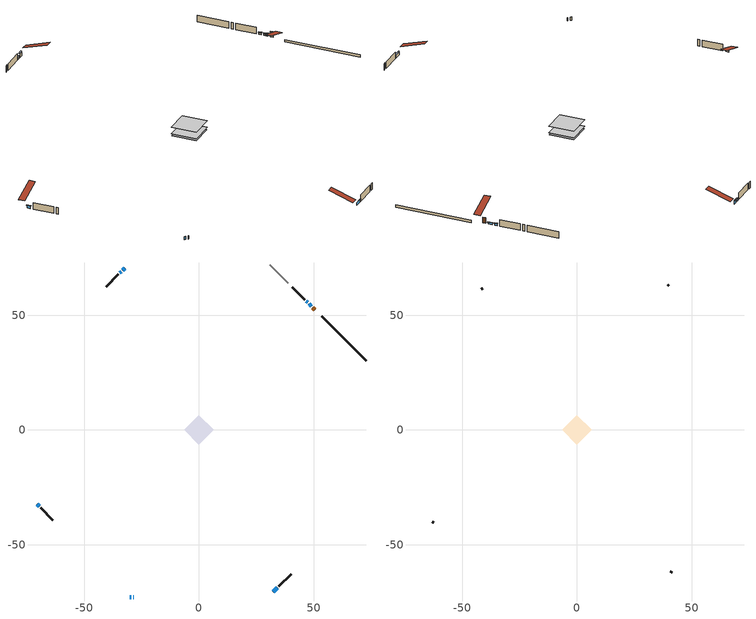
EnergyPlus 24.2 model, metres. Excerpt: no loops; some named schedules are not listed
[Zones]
conditioned space
 floor adiabatic (Floor2 construction): -6.29,0 0,6.29 6.29,0 0,-6.29 z0.88
 floor adiabatic (AdiabaticFloorConstruction): -6.44,0 0,6.44 6.44,0 0,-6.44 z0.88
 floor foundation (Slab1 construction): -6.29,0 0,6.29 6.29,0 0,-6.29 z0
 wall outside (AdiabaticWallConstruction 1): 50.43,52.52 49.6,53.36 z0.88:2.91
 wall outside (AdiabaticWallConstruction): -30.16,-72.8 -29.62,-72.8 / -28.69,-72.8 -28.43,-72.8 z0.88:2.1; 48.94,54.01 47.97,54.98 / 47.32,55.64 46.74,56.22 z0.88:1.49; -32.46,70.49 -33.33,69.63 z0.88:2.25; -33.98,68.97 -34.47,68.48 z0.88:1.57; 32.46,-70.49 34.12,-68.84 / -70.49,-32.46 -69.66,-33.29 z0.88:1.8
 wall outside (Wall1 construction): 34.77,-68.18 40.11,-62.84 / -69.01,-33.95 -63.66,-39.29 / -35.12,67.83 -40.47,62.49 / 46.08,56.87 40.74,62.21 z0.88:3.32
 wall foundation (FoundationWall1 construction): 72.8,30.15 53.4,49.55 z0:0.88
 wall adiabatic (Wall3 construction): 38.91,64.05 30.81,72.14 z0.88:3.32
 window (WindowConstruction 6): -30.15,-72.8 -29.62,-72.8 z0.88:2.1
 window (WindowConstruction 7): -28.69,-72.8 -28.43,-72.8 z0.88:2.1
 window (WindowConstruction): 48.94,54.01 47.97,54.98 z0.88:1.49
 window (WindowConstruction 1): 47.31,55.64 46.74,56.21 z0.88:1.49
 window (WindowConstruction 2): -32.46,70.49 -33.33,69.63 z0.88:2.25
 window (WindowConstruction 3): -33.98,68.97 -34.47,68.48 z0.88:1.57
 window (WindowConstruction 4): 32.46,-70.49 34.12,-68.84 z0.88:1.79
 window (WindowConstruction 5): -70.49,-32.46 -69.66,-33.29 z0.88:1.79
 door (Door): 50.43,52.52 49.6,53.35 z0.88:2.91
 ceiling adiabatic (AdiabaticFloorConstruction): 0,-6.44 6.44,0 0,6.44 -6.44,0 z0.88
attic - vented
 floor to conditioned space (Floor1 construction Reversed): -6.44,0 0,6.44 6.44,0 0,-6.44 z3.32
 wall outside (Wall2 construction): 40.77,-62.18 41.29,-61.66 / -63.01,-39.95 -62.49,-40.47 / -41.12,61.83 -41.64,61.31 / 40.08,62.87 39.56,63.39 z0.88:3.32
 roof outside (Roof1 construction): 31.81,-71.15,3.32 25.53,-64.87,6.28 23.88,-66.53,6.28 30.15,-72.8,3.32; -71.15,-31.81,3.32 -64.87,-25.53,6.28 -66.53,-23.88,6.28 -72.8,-30.15,3.32; -31.81,71.15,3.32 -25.53,64.87,6.28 -23.88,66.53,6.28 -30.15,72.8,3.32; 51.09,51.86,3.32 44.82,45.59,6.28 46.47,43.94,6.28 52.74,50.21,3.32
shading: 47.83,55.12 49.08,53.87 49.37,54.16 48.12,55.41 z1.69; 46.6,56.36 47.46,55.5 47.75,55.79 46.89,56.65 z1.69; -33.47,69.48 -32.32,70.63 -32.61,70.92 -33.76,69.78 z2.45; -34.61,68.34 -33.84,69.11 -34.13,69.4 -34.9,68.63 z1.77; 34.26,-68.7 32.32,-70.63 32.61,-70.92 34.55,-68.99 z2; -69.52,-33.43 -70.63,-32.32 -70.92,-32.61 -69.81,-33.72 z2
[Building]
Building 1: Terrain=Suburbs
[Site:Location]
Windsor AP_ON: Latitude {deg}=42.28; Longitude {deg}=-82.96; Time Zone {hr}=-5; Elevation {m}=190; Keep Site Location Information=Yes
[Site:GroundTemperature:Shallow]
6.34957, 4.46684, 4.31606, 5.20952, 8.79623, 12.3662, 15.4612, 17.4219, 17.5884, 15.9938, 12.9777, 9.51722
[Site:WaterMainsTemperature]
Calculation Method=Schedule; Temperature Schedule=mains temperature schedule
[Material] Roughness=Rough; Thermal Absorptance=0.9
Name | Thickness {m} | Conductivity {W/m-K} | Density {kg/m3} | Specific Heat {J/kg-K} | Solar Absorptance | Visible Absorptance
asphalt or fiberglass shingles | 0.00635 | 0.162714 | 1121.4 | 1465.45 | 0.4 | 0.4
ceiling loosefill ins | 0.169333 | 0.0480833 | 16.02 | 1046.75 | 0.7 | 0.7
ceiling stud and cavity | 0.1397 | 0.163919 | 65.682 | 1177.47 | 0.7 | 0.7
concrete 4.0 in. | 0.1016 | 1.803125 | 2242.8 | 837.4 | 0.7 | 0.7
concrete 8.0 in. | 0.2032 | 1.803125 | 2242.8 | 837.4 | 0.7 | 0.7
door material | 0.04445 | 0.188738 | 512.64 | 1214.23 | 0.7 | 0.7
exterior vertical ins | 0.0369968 | 0.029427 | 32.04 | 1214.23 | 0.7 | 0.7
floor covering | 0.0127 | 9.015625 | 54.468 | 1339.84 | 0.6 | 0.6
floor covering 1 | 0.0127 | 0.0433444 | 54.468 | 1339.84 | 0.6 | 0.6
floor rigid ins; wall rigid ins | 0.512978 | 0.029427 | 32.04 | 1214.23 | 0.7 | 0.7
floor stud and cavity | 0.0889 | 0.340671 | 50.32683 | 1063.81 | 0.7 | 0.7
floor stud and cavity 1 | 0.1397 | 1.75129 | 37.0049 | 1207.88 | 0.7 | 0.7
furniture material conditioned space 1 | 0.1524 | 0.115458 | 640.8 | 1214.23 | 0.6 | 0.6
gypsum board | 0.0127 | 0.160291 | 801 | 837.4 | 0.6 | 0.6
gypsum board 1 | 0.0127 | 0.160291 | 801 | 837.4 | 0.7 | 0.7
osb sheathing 0.5 in. | 0.0127 | 0.115458 | 512.64 | 1214.23 | 0.7 | 0.7
osb sheathing 0.5 in. 1 | 0.0127 | 0.115458 | 512.64 | 1214.23 | 0.4 | 0.4
osb sheathing 0.75 in. | 0.01905 | 0.115458 | 512.64 | 1214.23 | 0.7 | 0.7
slab rigid ins | 0.0252857 | 0.029427 | 32.04 | 1214.23 | 0.7 | 0.7
wall stud and cavity | 0.1397 | 0.0954735 | 139.0536 | 1170.24 | 0.7 | 0.7
wall stud and cavity 1 | 0.0889 | 6.1454 | 50.32683 | 1063.81 | 0.6 | 0.6
wall stud and cavity 2 | 0.1397 | 0.0859063 | 139.0536 | 1170.24 | 0.7 | 0.7
wall stud and cavity 3 | 0.0889 | 0.380278 | 52.3479 | 1209.89 | 0.7 | 0.7
wall stud and cavity 4 | 0.0889 | 0.391764 | 83.0341 | 1211.67 | 0.7 | 0.7
wood siding | 0.0254 | 0.102417 | 544.68 | 1172.36 | 0.4 | 0.4
wood siding 1 | 0.00254 | 0.102417 | 544.68 | 1172.36 | 0.4 | 0.4
wood siding 2; wood siding 3 | 0.0254 | 0.102417 | 544.68 | 1172.36 | 0.7 | 0.7
[WindowMaterial:SimpleGlazingSystem]
Name | U-Factor {W/m2-K} | Solar Heat Gain Coefficient
WindowMaterial | 3.10757 | 0.51
WindowMaterial 1 | 3.12801 | 0.45
WindowMaterial 2 | 3.08826 | 0.58
WindowMaterial 3 | 3.13937 | 0.43
WindowMaterial 4 | 3.10359 | 0.54
WindowMaterial 5 | 6.72446 | 0.74
WindowMaterial 6 | 6.87719 | 0.7
[Construction]
AdiabaticFloorConstruction: floor stud and cavity 1, floor rigid ins, osb sheathing 0.75 in., floor covering 1
AdiabaticWallConstruction: wood siding 2, wall rigid ins, wall stud and cavity 3, gypsum board
AdiabaticWallConstruction 1: wood siding 3, wall rigid ins, wall stud and cavity 3, gypsum board
Door: door material
Floor1 construction Reversed: gypsum board, ceiling stud and cavity, ceiling loosefill ins
Floor2 construction: floor stud and cavity, floor covering
FoundationWall1 construction: concrete 8.0 in., gypsum board 1
furniture construction conditioned space 1: furniture material conditioned space 1
PartitionWallConstruction: gypsum board, wall stud and cavity 4, gypsum board
Roof1 construction: asphalt or fiberglass shingles
Slab1 construction: slab rigid ins, concrete 4.0 in.
Wall1 construction: wood siding, osb sheathing 0.5 in., wall stud and cavity, gypsum board
Wall2 construction: wood siding 1, wall stud and cavity 1
Wall3 construction: osb sheathing 0.5 in. 1, wall stud and cavity 2, gypsum board
WindowConstruction: WindowMaterial
WindowConstruction 1: WindowMaterial 1
WindowConstruction 2: WindowMaterial 2
WindowConstruction 3: WindowMaterial 3
WindowConstruction 4; WindowConstruction 5: WindowMaterial 4
WindowConstruction 6: WindowMaterial 5
WindowConstruction 7: WindowMaterial 6
[Zone] Multiplier=1; Part of Total Floor Area=Yes
Name | Volume {m3}
attic - vented | 39.8246
conditioned space | 189.7
[Space]
Name | Zone | Volume {m3}
attic - vented 1 | attic - vented | 39.8246
conditioned space 1 | conditioned space | 189.7
[ZoneInfiltration:EffectiveLeakageArea]
infil attic - vented 1: Zone or Space=attic - vented 1; Schedule=Always On Discrete; Effective Air Leakage Area {cm2}=3687.11; Stack Coefficient=0.000375197; Wind Coefficient=1.30873e-05
[ZoneMixing]
whole house fan mix: Zone or Space=attic - vented; Schedule=Always On Continuous; Design Flow Rate Calculation Method=Flow/Zone; Design Flow Rate {m3/s}=0; Source Zone or Space=conditioned space
[SurfaceProperty:ExposedFoundationPerimeter]
Slab1: Exposed Perimeter Calculation Method=TotalExposedPerimeter; Total Exposed Perimeter {m}=27.432
[InternalMass] Zone or ZoneList=conditioned space; Space or SpaceList=conditioned space 1
Name | Construction | Surface Area {m2}
furniture mass conditioned space 1 | furniture construction conditioned space 1 | 96.5998
partition wall mass | PartitionWallConstruction | 162.25
[Lights]
interior lighting: Zone or ZoneList or Space or SpaceList=conditioned space 1; Schedule=interior lighting schedule; Design Level Calculation Method=LightingLevel; Lighting Level {W}=343.2; Return Air Fraction=0; Fraction Radiant=0.6; Fraction Visible=0.2; Fraction Replaceable=1
[People]
occupants: Zone or ZoneList or Space or SpaceList=conditioned space 1; Number of People Schedule=occupants schedule; Number of People Calculation Method=People; Number of People=3; Fraction Radiant=0.314171; Sensible Heat Fraction=0.56303; Activity Level Schedule=occupants activity schedule; Carbon Dioxide Generation Rate {m3/s-W}=0; Enable ASHRAE 55 Comfort Warnings=No; Mean Radiant Temperature Calculation Type=EnclosureAveraged
[ElectricEquipment] Zone or ZoneList or Space or SpaceList=conditioned space 1; Design Level Calculation Method=EquipmentLevel
Name | Schedule | Design Level {W} | Fraction Latent | Fraction Radiant | Fraction Lost
clothes dryer | clothes dryer schedule | 140.772 | 0.015 | 0.081 | 0.85
clothes washer | clothes washer schedule | 32.1985 | 0.03 | 0.162 | 0.7
cooking range | cooking range schedule | 208.969 | 0.08 | 0.432 | 0.2
dishwasher | dishwasher schedule | 66.8632 | 0.3 | 0.18 | 0.4
fridge | fridge schedule | 72.9452 | 0 | 0.6 | 0
mech vent house fan | mech vent house fan schedule | 0.95 | 0 | 0 | 1
mech vent house fan cfis | mech vent house fan cfis schedule | 0 | 0 | 0 | 0
misc plug loads | misc plug loads schedule | 494.7 | 0.045 | 0.513 | 0.1
whole house fan | Always On Discrete | 0 | 0 | 0 | 1
[OtherEquipment] Zone or ZoneList or Space or SpaceList=conditioned space 1; Design Level Calculation Method=EquipmentLevel
Name | Fuel Type | Schedule | Design Level {W} | Fraction Latent | Fraction Radiant | Fraction Lost
clothes dryer 1 | Electricity | clothes dryer schedule | 0 | 0.015 | 0.081 | 0.85
cooking range 1 | Electricity | cooking range schedule | 0 | 0.08 | 0.432 | 0.2
general water use latent | None | general water use schedule | 59.3978 | 1 | 0 | 0
general water use sensible | None | general water use schedule | -58.539 | 0 | 0.6 | 0
mech vent house fan latent load | None | Always On Discrete | 0 | 1 | 0 | 0
mech vent house fan sensible load | None | Always On Discrete | 0 | 0 | 0 | 0
water heater energy adjustment1 | NaturalGas | Always On Discrete | 0.01 | 0 | 0 | 1
[ZoneInfiltration:DesignFlowRate] Zone or ZoneList or Space or SpaceList=conditioned space 1; Schedule=Always On Discrete; Design Flow Rate Calculation Method=Flow/Zone; Design Flow Rate {m3/s}=0
infil flow; natural vent flow; whole house fan flow
[AvailabilityManager:Scheduled]
central ac and furnace airloop Availability Manager: Schedule=Always On Discrete
[Foundation:Kiva]
Foundation Kiva 1: Initial Indoor Air Temperature {C}=18; Wall Height Above Grade {m}=0.879988; Wall Depth Below Slab {m}=0.2032; Custom Block Material Name 1=exterior vertical ins; Custom Block Depth 1 {m}=0.879988; Custom Block X Position 1 {m}=0.2159; Custom Block Z Position 1 {m}=0
[Foundation:Kiva:Settings]
Soil Conductivity {W/m-K}=0.849921; Soil Density {kg/m3}=1842.3; Soil Specific Heat {J/kg-K}=418.7; Ground Solar Absorptivity=0.9; Ground Thermal Absorptivity=0.9; Ground Surface Roughness {m}=0.03; Far-Field Width {m}=40; Deep-Ground Boundary Condition=ZeroFlux; Deep-Ground Depth {m}=40; Minimum Cell Dimension {m}=0.2; Maximum Cell Growth Coefficient=3; Simulation Timestep=Timestep
[Exterior:Lights]
exterior lighting: Schedule=exterior lighting schedule; Design Level {W}=75.6
[EnergyManagementSystem:GlobalVariable]
central_ac_and_furnace_airloop_Fan_RTF
infil_program_Qfan
infil_program_Qinf
natural_vent_program_Qnv
natural_vent_program_Qwhf
[EnergyManagementSystem:Sensor]
Name | Output:Variable or Output:Meter Index Key | Output:Variable or Output:Meter
airflow_gain | infil flow | Infiltration Sensible Heat Gain Energy
airflow_gain_1 | natural vent flow | Infiltration Sensible Heat Gain Energy
airflow_gain_2 | whole house fan flow | Infiltration Sensible Heat Gain Energy
airflow_loss | infil flow | Infiltration Sensible Heat Loss Energy
airflow_loss_1 | natural vent flow | Infiltration Sensible Heat Loss Energy
airflow_loss_2 | whole house fan flow | Infiltration Sensible Heat Loss Energy
clg_load_cond |  | Cooling:EnergyTransfer:Zone:CONDITIONED SPACE
clg_sp_s; clg_sp_s_1 | cooling setpoint | Schedule Value
clothes_dryer_exhaust_0_sch_s | clothes dryer exhaust 0 schedule | Schedule Value
cool_season | cooling season schedule | Schedule Value
htg_load_cond |  | Heating:EnergyTransfer:Zone:CONDITIONED SPACE
htg_sp_s; htg_sp_s_1 | heating setpoint | Schedule Value
ig_ee_conv | clothes dryer | Electric Equipment Convective Heating Energy
ig_ee_conv_2 | cooking range | Electric Equipment Convective Heating Energy
ig_ee_conv_4 | fridge | Electric Equipment Convective Heating Energy
ig_ee_conv_5 | misc plug loads | Electric Equipment Convective Heating Energy
ig_ee_conv_6 | whole house fan | Electric Equipment Convective Heating Energy
ig_ee_rad | clothes dryer | Electric Equipment Radiant Heating Energy
ig_ee_rad_2 | cooking range | Electric Equipment Radiant Heating Energy
ig_ee_rad_4 | fridge | Electric Equipment Radiant Heating Energy
ig_ee_rad_5 | misc plug loads | Electric Equipment Radiant Heating Energy
ig_ee_rad_6 | whole house fan | Electric Equipment Radiant Heating Energy
ig_lgt_conv | interior lighting | Lights Convective Heating Energy
ig_lgt_rad | interior lighting | Lights Radiant Heating Energy
ig_lgt_vis | interior lighting | Lights Visible Radiation Heating Energy
ig_oe_conv | clothes dryer 1 | Other Equipment Convective Heating Energy
ig_oe_conv_1 | cooking range 1 | Other Equipment Convective Heating Energy
ig_oe_conv_2 | general water use latent | Other Equipment Convective Heating Energy
ig_oe_conv_3 | general water use sensible | Other Equipment Convective Heating Energy
ig_oe_conv_4 | water heater energy adjustment1 | Other Equipment Convective Heating Energy
ig_oe_rad | clothes dryer 1 | Other Equipment Radiant Heating Energy
ig_oe_rad_1 | cooking range 1 | Other Equipment Radiant Heating Energy
ig_oe_rad_2 | general water use latent | Other Equipment Radiant Heating Energy
ig_oe_rad_3 | general water use sensible | Other Equipment Radiant Heating Energy
ig_oe_rad_4 | water heater energy adjustment1 | Other Equipment Radiant Heating Energy
ig_ppl_conv | occupants | People Convective Heating Energy
ig_ppl_rad | occupants | People Radiant Heating Energy
im_conv | furniture mass conditioned space 1 | Surface Inside Face Convection Heat Gain Energy
im_conv_1 | partition wall mass | Surface Inside Face Convection Heat Gain Energy
im_ig | furniture mass conditioned space 1 | Surface Inside Face Internal Gains Radiation Heat Gain Energy
im_ig_1 | partition wall mass | Surface Inside Face Internal Gains Radiation Heat Gain Energy
im_lgt | furniture mass conditioned space 1 | Surface Inside Face Lights Radiation Heat Gain Energy
im_lgt_1 | partition wall mass | Surface Inside Face Lights Radiation Heat Gain Energy
im_sol | furniture mass conditioned space 1 | Surface Inside Face Solar Radiation Heat Gain Energy
im_sol_1 | partition wall mass | Surface Inside Face Solar Radiation Heat Gain Energy
im_surf | furniture mass conditioned space 1 | Surface Inside Face Net Surface Thermal Radiation Heat Gain Energy
im_surf_1 | partition wall mass | Surface Inside Face Net Surface Thermal Radiation Heat Gain Energy
mv_conv | mech vent house fan | Electric Equipment Convective Heating Energy
mv_conv_1 | mech vent house fan cfis | Electric Equipment Convective Heating Energy
mv_conv_2 | mech vent house fan latent load | Other Equipment Convective Heating Energy
mv_conv_3 | mech vent house fan sensible load | Other Equipment Convective Heating Energy
mv_rad | mech vent house fan | Electric Equipment Radiant Heating Energy
mv_rad_1 | mech vent house fan cfis | Electric Equipment Radiant Heating Energy
mv_rad_2 | mech vent house fan latent load | Other Equipment Radiant Heating Energy
mv_rad_3 | mech vent house fan sensible load | Other Equipment Radiant Heating Energy
natural_vent_s | natural vent schedule | Schedule Value
out_pb_s |  | Site Outdoor Air Barometric Pressure
out_wt_s |  | Site Outdoor Air Humidity Ratio
site_vw_s |  | Site Wind Speed
ss_back_out | Window1 | Surface Window Shortwave from Zone Back Out Window Heat Transfer Rate
ss_back_out_1 | Window2 | Surface Window Shortwave from Zone Back Out Window Heat Transfer Rate
ss_back_out_2 | Window3 | Surface Window Shortwave from Zone Back Out Window Heat Transfer Rate
ss_back_out_3 | Window4 | Surface Window Shortwave from Zone Back Out Window Heat Transfer Rate
ss_back_out_4 | Window5 | Surface Window Shortwave from Zone Back Out Window Heat Transfer Rate
ss_back_out_5 | Window6 | Surface Window Shortwave from Zone Back Out Window Heat Transfer Rate
ss_back_out_6 | Window7 | Surface Window Shortwave from Zone Back Out Window Heat Transfer Rate
ss_back_out_7 | Window9 | Surface Window Shortwave from Zone Back Out Window Heat Transfer Rate
ss_conv | Door1 | Surface Inside Face Convection Heat Gain Energy
ss_conv_1 | Window1 | Surface Inside Face Convection Heat Gain Energy
ss_conv_2 | Window2 | Surface Inside Face Convection Heat Gain Energy
ss_conv_3 | Window3 | Surface Inside Face Convection Heat Gain Energy
ss_conv_4 | Window4 | Surface Inside Face Convection Heat Gain Energy
ss_conv_5 | Window5 | Surface Inside Face Convection Heat Gain Energy
ss_conv_6 | Window6 | Surface Inside Face Convection Heat Gain Energy
ss_conv_7 | Window7 | Surface Inside Face Convection Heat Gain Energy
ss_conv_8 | Window9 | Surface Inside Face Convection Heat Gain Energy
ss_ig | Door1 | Surface Inside Face Internal Gains Radiation Heat Gain Energy
ss_ig_1 | Window1 | Surface Inside Face Internal Gains Radiation Heat Gain Energy
ss_ig_2 | Window2 | Surface Inside Face Internal Gains Radiation Heat Gain Energy
ss_ig_3 | Window3 | Surface Inside Face Internal Gains Radiation Heat Gain Energy
ss_ig_4 | Window4 | Surface Inside Face Internal Gains Radiation Heat Gain Energy
ss_ig_5 | Window5 | Surface Inside Face Internal Gains Radiation Heat Gain Energy
ss_ig_6 | Window6 | Surface Inside Face Internal Gains Radiation Heat Gain Energy
ss_ig_7 | Window7 | Surface Inside Face Internal Gains Radiation Heat Gain Energy
ss_ig_8 | Window9 | Surface Inside Face Internal Gains Radiation Heat Gain Energy
ss_lgt | Door1 | Surface Inside Face Lights Radiation Heat Gain Energy
ss_sol | Door1 | Surface Inside Face Solar Radiation Heat Gain Energy
ss_surf | Door1 | Surface Inside Face Net Surface Thermal Radiation Heat Gain Energy
ss_surf_1 | Window1 | Surface Inside Face Net Surface Thermal Radiation Heat Gain Energy
ss_surf_2 | Window2 | Surface Inside Face Net Surface Thermal Radiation Heat Gain Energy
ss_surf_3 | Window3 | Surface Inside Face Net Surface Thermal Radiation Heat Gain Energy
ss_surf_4 | Window4 | Surface Inside Face Net Surface Thermal Radiation Heat Gain Energy
ss_surf_5 | Window5 | Surface Inside Face Net Surface Thermal Radiation Heat Gain Energy
ss_surf_6 | Window6 | Surface Inside Face Net Surface Thermal Radiation Heat Gain Energy
ss_surf_7 | Window7 | Surface Inside Face Net Surface Thermal Radiation Heat Gain Energy
ss_surf_8 | Window9 | Surface Inside Face Net Surface Thermal Radiation Heat Gain Energy
ss_trans_in | Window1 | Surface Window Transmitted Solar Radiation Rate
ss_trans_in_1 | Window2 | Surface Window Transmitted Solar Radiation Rate
ss_trans_in_2 | Window3 | Surface Window Transmitted Solar Radiation Rate
ss_trans_in_3 | Window4 | Surface Window Transmitted Solar Radiation Rate
ss_trans_in_4 | Window5 | Surface Window Transmitted Solar Radiation Rate
ss_trans_in_5 | Window6 | Surface Window Transmitted Solar Radiation Rate
ss_trans_in_6 | Window7 | Surface Window Transmitted Solar Radiation Rate
ss_trans_in_7 | Window9 | Surface Window Transmitted Solar Radiation Rate
ss_trans_out | Window1 | Surface Inside Face Initial Transmitted Diffuse Transmitted Out Window Solar Radiation Rate
ss_trans_out_1 | Window2 | Surface Inside Face Initial Transmitted Diffuse Transmitted Out Window Solar Radiation Rate
ss_trans_out_2 | Window3 | Surface Inside Face Initial Transmitted Diffuse Transmitted Out Window Solar Radiation Rate
ss_trans_out_3 | Window4 | Surface Inside Face Initial Transmitted Diffuse Transmitted Out Window Solar Radiation Rate
ss_trans_out_4 | Window5 | Surface Inside Face Initial Transmitted Diffuse Transmitted Out Window Solar Radiation Rate
ss_trans_out_5 | Window6 | Surface Inside Face Initial Transmitted Diffuse Transmitted Out Window Solar Radiation Rate
ss_trans_out_6 | Window7 | Surface Inside Face Initial Transmitted Diffuse Transmitted Out Window Solar Radiation Rate
ss_trans_out_7 | Window9 | Surface Inside Face Initial Transmitted Diffuse Transmitted Out Window Solar Radiation Rate
s_conv | Floor1 | Surface Inside Face Convection Heat Gain Energy
s_conv_1 | Floor2 | Surface Inside Face Convection Heat Gain Energy
s_conv_10 | Wall3 | Surface Inside Face Convection Heat Gain Energy
s_conv_2 | FoundationWall1 | Surface Inside Face Convection Heat Gain Energy
s_conv_3 | inferred conditioned ceiling | Surface Inside Face Convection Heat Gain Energy
s_conv_4 | inferred conditioned floor | Surface Inside Face Convection Heat Gain Energy
s_conv_5 | Slab1 | Surface Inside Face Convection Heat Gain Energy
s_conv_6 | Wall1:135 | Surface Inside Face Convection Heat Gain Energy
s_conv_7 | Wall1:225 | Surface Inside Face Convection Heat Gain Energy
s_conv_8 | Wall1:315 | Surface Inside Face Convection Heat Gain Energy
s_conv_9 | Wall1:45 | Surface Inside Face Convection Heat Gain Energy
s_ig | Floor1 | Surface Inside Face Internal Gains Radiation Heat Gain Energy
s_ig_1 | Floor2 | Surface Inside Face Internal Gains Radiation Heat Gain Energy
s_ig_10 | Wall3 | Surface Inside Face Internal Gains Radiation Heat Gain Energy
s_ig_2 | FoundationWall1 | Surface Inside Face Internal Gains Radiation Heat Gain Energy
s_ig_3 | inferred conditioned ceiling | Surface Inside Face Internal Gains Radiation Heat Gain Energy
s_ig_4 | inferred conditioned floor | Surface Inside Face Internal Gains Radiation Heat Gain Energy
s_ig_5 | Slab1 | Surface Inside Face Internal Gains Radiation Heat Gain Energy
s_ig_6 | Wall1:135 | Surface Inside Face Internal Gains Radiation Heat Gain Energy
s_ig_7 | Wall1:225 | Surface Inside Face Internal Gains Radiation Heat Gain Energy
s_ig_8 | Wall1:315 | Surface Inside Face Internal Gains Radiation Heat Gain Energy
s_ig_9 | Wall1:45 | Surface Inside Face Internal Gains Radiation Heat Gain Energy
s_lgt | Floor1 | Surface Inside Face Lights Radiation Heat Gain Energy
s_lgt_1 | Floor2 | Surface Inside Face Lights Radiation Heat Gain Energy
s_lgt_10 | Wall3 | Surface Inside Face Lights Radiation Heat Gain Energy
s_lgt_2 | FoundationWall1 | Surface Inside Face Lights Radiation Heat Gain Energy
s_lgt_3 | inferred conditioned ceiling | Surface Inside Face Lights Radiation Heat Gain Energy
s_lgt_4 | inferred conditioned floor | Surface Inside Face Lights Radiation Heat Gain Energy
s_lgt_5 | Slab1 | Surface Inside Face Lights Radiation Heat Gain Energy
s_lgt_6 | Wall1:135 | Surface Inside Face Lights Radiation Heat Gain Energy
s_lgt_7 | Wall1:225 | Surface Inside Face Lights Radiation Heat Gain Energy
s_lgt_8 | Wall1:315 | Surface Inside Face Lights Radiation Heat Gain Energy
s_lgt_9 | Wall1:45 | Surface Inside Face Lights Radiation Heat Gain Energy
s_sol | Floor1 | Surface Inside Face Solar Radiation Heat Gain Energy
s_sol_1 | Floor2 | Surface Inside Face Solar Radiation Heat Gain Energy
s_sol_10 | Wall3 | Surface Inside Face Solar Radiation Heat Gain Energy
s_sol_2 | FoundationWall1 | Surface Inside Face Solar Radiation Heat Gain Energy
s_sol_3 | inferred conditioned ceiling | Surface Inside Face Solar Radiation Heat Gain Energy
s_sol_4 | inferred conditioned floor | Surface Inside Face Solar Radiation Heat Gain Energy
s_sol_5 | Slab1 | Surface Inside Face Solar Radiation Heat Gain Energy
s_sol_6 | Wall1:135 | Surface Inside Face Solar Radiation Heat Gain Energy
s_sol_7 | Wall1:225 | Surface Inside Face Solar Radiation Heat Gain Energy
s_sol_8 | Wall1:315 | Surface Inside Face Solar Radiation Heat Gain Energy
s_sol_9 | Wall1:45 | Surface Inside Face Solar Radiation Heat Gain Energy
s_surf | Floor1 | Surface Inside Face Net Surface Thermal Radiation Heat Gain Energy
s_surf_1 | Floor2 | Surface Inside Face Net Surface Thermal Radiation Heat Gain Energy
s_surf_10 | Wall3 | Surface Inside Face Net Surface Thermal Radiation Heat Gain Energy
s_surf_2 | FoundationWall1 | Surface Inside Face Net Surface Thermal Radiation Heat Gain Energy
s_surf_3 | inferred conditioned ceiling | Surface Inside Face Net Surface Thermal Radiation Heat Gain Energy
s_surf_4 | inferred conditioned floor | Surface Inside Face Net Surface Thermal Radiation Heat Gain Energy
s_surf_5 | Slab1 | Surface Inside Face Net Surface Thermal Radiation Heat Gain Energy
s_surf_6 | Wall1:135 | Surface Inside Face Net Surface Thermal Radiation Heat Gain Energy
s_surf_7 | Wall1:225 | Surface Inside Face Net Surface Thermal Radiation Heat Gain Energy
s_surf_8 | Wall1:315 | Surface Inside Face Net Surface Thermal Radiation Heat Gain Energy
s_surf_9 | Wall1:45 | Surface Inside Face Net Surface Thermal Radiation Heat Gain Energy
[EnergyManagementSystem:Actuator]
Name | Actuated Component Unique | Actuated Component Type | Actuated Component Control Type
fridge_schedule_act | fridge schedule | Schedule:Constant | Schedule Value
infil_flow_act | infil flow | Zone Infiltration | Air Exchange Flow Rate
mech_vent_house_fan_cfis_act | mech vent house fan cfis | ElectricEquipment | Electricity Rate
mech_vent_house_fan_latent_load_act | mech vent house fan latent load | OtherEquipment | Power Level
mech_vent_house_fan_sensible_load_act | mech vent house fan sensible load | OtherEquipment | Power Level
